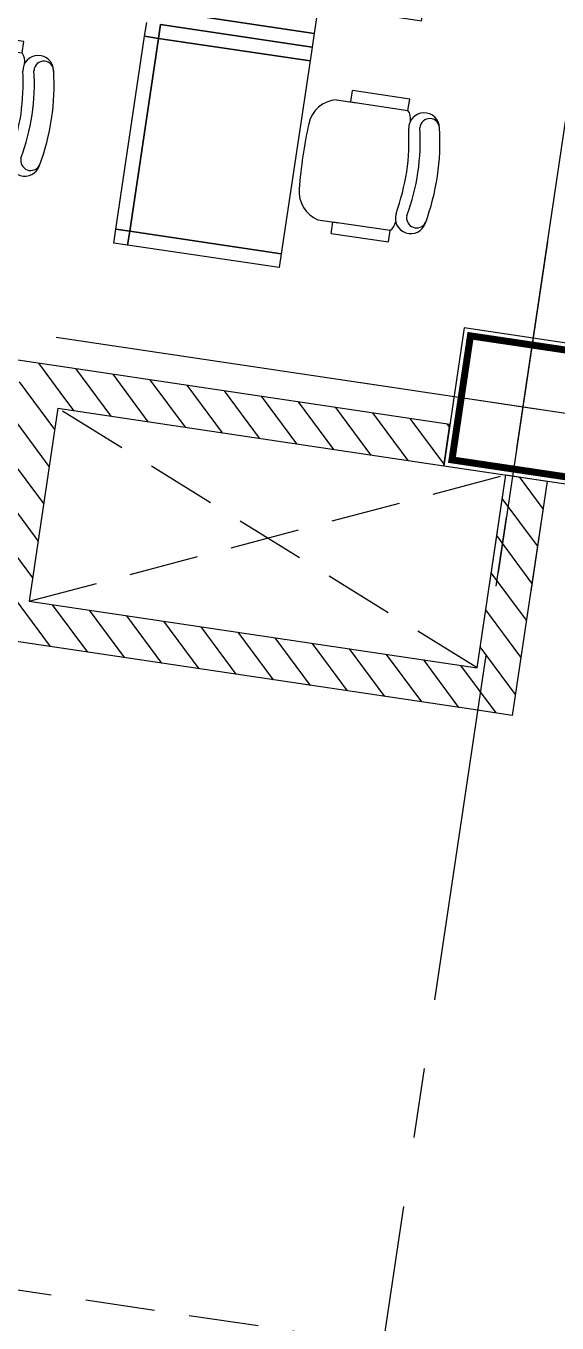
# Model space of a CAD drawing. Header units: millimetres. Extents: x 338 to 506, y 179 to 335.
# Drawn here: x 419.547 to 421.453, y 211.049 to 215.704 of the extents above; entities that cross this region are included whole.
import ezdxf

# ---------------------------------------------------------------- set-up
doc = ezdxf.new("R2010")
doc.units = ezdxf.units.MM
for name, pattern in [('CENTER', [2, 1.25, -0.25, 0.25, -0.25]), ('DASHED2', [0.375, 0.25, -0.125]), ('HIDDEN', [0.375, 0.25, -0.125])]:
    doc.linetypes.add(name, pattern=pattern)
for name, color, linetype in [('COLUMNAS', 252, 'Continuous'), ('CUBIERTA', 254, 'Continuous'), ('EJES-COLUMNAS', 3, 'CENTER'), ('EJES_DE_COLUMNA', 255, 'DASHED2'), ('MUROS', 32, 'Continuous'), ('PROYECCION', 160, 'HIDDEN'), ('PUPITRES', 8, 'Continuous')]:
    doc.layers.add(name, color=color, linetype=linetype)

# ---------------------------------------------------------------- blocks, each defined once
blk = doc.blocks.new('*X117')
at = {"color": 0}
for p, q in [((2928.0727, 1951.3755), (2928.3226, 1951.6253)), ((2928.0727, 1951.5102), (2928.1879, 1951.6253)), ((2928.3073, 1951.4753), (2928.4573, 1951.6253)), ((2928.442, 1951.4753), (2928.592, 1951.6253)), ((2928.5767, 1951.4753), (2928.7267, 1951.6253)), ((2928.7114, 1951.4753), (2928.8614, 1951.6253)), ((2928.8461, 1951.4753), (2928.9961, 1951.6253)), ((2928.9808, 1951.4753), (2929.0727, 1951.5672)), ((2928.9227, 1951.4172), (2928.9808, 1951.4753)), ((2928.0727, 1951.2408), (2928.2227, 1951.3908)), ((2928.9227, 1951.2825), (2929.0727, 1951.4325)), ((2928.9227, 1951.1478), (2929.0727, 1951.2978)), ((2928.0727, 1951.1061), (2928.2227, 1951.2561)), ((2928.9227, 1951.0131), (2929.0727, 1951.1631)), ((2928.0727, 1950.9713), (2928.2227, 1951.1213)), ((2928.9227, 1950.8784), (2929.0727, 1951.0284)), ((2928.0727, 1950.8366), (2928.2227, 1950.9866)), ((2928.9227, 1950.7437), (2929.0727, 1950.8937)), ((2928.0727, 1950.7019), (2928.2227, 1950.8519)), ((2928.9227, 1950.609), (2929.0727, 1950.759)), ((2928.0727, 1950.5672), (2928.2227, 1950.7172)), ((2928.9227, 1950.4743), (2929.0727, 1950.6243)), ((2928.0727, 1950.4325), (2928.2227, 1950.5825)), ((2928.9227, 1950.3396), (2929.0727, 1950.4896)), ((2928.0727, 1950.2978), (2928.2227, 1950.4478)), ((2928.9227, 1950.2049), (2929.0727, 1950.3549)), ((2928.0727, 1950.1631), (2928.2227, 1950.3131)), ((2928.0727, 1950.0284), (2928.2227, 1950.1784)), ((2928.9278, 1950.0753), (2929.0727, 1950.2202)), ((2929.0625, 1950.0753), (2929.0727, 1950.0855)), ((2928.0727, 1949.8937), (2928.2227, 1950.0437)), ((2928.0727, 1949.759), (2928.2227, 1949.909)), ((2928.1487, 1949.7003), (2928.2987, 1949.8503)), ((2928.2834, 1949.7003), (2928.4334, 1949.8503)), ((2928.4181, 1949.7003), (2928.5681, 1949.8503)), ((2928.5528, 1949.7003), (2928.7028, 1949.8503)), ((2928.6875, 1949.7003), (2928.8375, 1949.8503)), ((2928.8222, 1949.7003), (2928.9227, 1949.8008))]:
    blk.add_line(p, q, dxfattribs=at)
blk = doc.blocks.new('LATERAL_IZQUIERDA')
at = {"layer": 'MUROS'}
for points in [[(2928.9227, 1951.4753), (2928.9227, 1950.0753), (2929.0727, 1950.0753), (2929.0727, 1954.6553), (2928.9227, 1954.6553), (2928.9227, 1951.6253)], [(2928.9227, 1949.7003), (2928.0727, 1949.7003), (2928.0727, 1949.8503), (2928.0727, 1949.8503), (2928.0727, 1951.4753), (2928.0727, 1951.4753), (2928.0727, 1951.6253), (2928.9227, 1951.6253)], [(2928.9227, 1951.4753), (2928.2227, 1951.4757), (2928.2227, 1949.8503), (2928.9227, 1949.8503)], [(2928.5227, 1949.8503), (2928.9227, 1949.8503), (2928.9227, 1949.7003), (2928.5227, 1949.7003)]]:
    blk.add_lwpolyline(points, dxfattribs=at)
at = {"layer": 'PROYECCION'}
for points in [[(2928.2227, 1949.8503), (2928.9227, 1951.4753)], [(2928.2227, 1951.4753), (2928.9227, 1949.8503)]]:
    blk.add_lwpolyline(points, dxfattribs=at)
at = {"layer": 'MUROS', "linetype": 'Continuous'}
blk.add_blockref('*X117', (0, 0), dxfattribs=at)
blk = doc.blocks.new('SILLA-AULA')
at = {"layer": 'PUPITRES'}
for p, q in [((-0.3089, 0.1635), (-0.3089, 0.0888)), ((0.1271, 0.1618), (0.1271, 0.0881)), ((-0.3498, 0.1091), (-0.3498, -0.0987)), ((-0.3498, 0.1091), (-0.3089, 0.1091)), ((-0.3089, -0.0987), (-0.3089, 0.1091)), ((0.1269, 0.1096), (0.168, 0.1096)), ((0.1271, 0.1088), (0.1271, -0.0982)), ((0.168, -0.0982), (0.168, 0.1096)), ((-0.3498, -0.0987), (-0.3089, -0.0987)), ((0.1271, -0.0982), (0.168, -0.0982))]:
    blk.add_line(p, q, dxfattribs=at)
for centre, radius, start, end in [((-0.2016, 0.1365), 0.1106, 94.0766, 165.8334), ((-0.0911, -1.4149), 1.6658, 85.9234, 94.0766), ((0.0195, 0.1365), 0.1106, 13.2566, 85.9234), ((-0.2542, -0.1649), 0.0553, 80.2478, 260.1012), ((-0.2715, -0.0584), 0.0549, 227.1618, 267.5717), ((-0.0727, 0.7859), 0.9127, 259.1286, 268.8433), ((-0.1095, 0.7859), 0.9127, 271.1567, 280.8714), ((0.072, -0.1649), 0.0553, 279.8988, 99.7522), ((0.0898, -0.0579), 0.0549, 270.7226, 312.8382), ((-0.2498, -0.1856), 0.0362, 85.0872, 250.3213), ((-0.0876, 0.6001), 0.7663, 258.0112, 281.9888), ((0.0746, -0.1846), 0.0352, 274.9128, 94.9128), ((-0.0911, 0.5988), 0.8362, 258.0899, 281.9101)]:
    blk.add_arc(centre, radius, start, end, dxfattribs=at)
blk = doc.blocks.new('*U152')
at = {"layer": 'PUPITRES'}
for p, q in [((-3.3, -0.19972), (-3.3, -0.14972)), ((-3.3, -0.14972), (-3.25, -0.14972)), ((-3.25, -0.14972), (-3.25, -0.19972)), ((-3.25, -0.19972), (-3.25, -0.14972)), ((-3.25, -0.14972), (-2.55, -0.14972)), ((-2.55, -0.14972), (-2.55, -0.19972)), ((-2.55, -0.19972), (-2.55, -0.14972)), ((-2.55, -0.14972), (-2.5, -0.14972)), ((-3.3, -0.74972), (-3.3, -0.19972)), ((-3.3, -0.19972), (-3.25, -0.19972)), ((-3.25, -0.19972), (-3.3, -0.19972)), ((-3.25, -0.19972), (-3.25, -0.74972)), ((-2.55, -0.19972), (-3.25, -0.19972)), ((-3.25, -0.74972), (-3.25, -0.19972)), ((-3.25, -0.19972), (-2.55, -0.19972)), ((-2.55, -0.74972), (-2.55, -0.19972)), ((-2.55, -0.19972), (-2.5, -0.19972)), ((-2.5, -0.19972), (-2.55, -0.19972)), ((-2.55, -0.19972), (-2.55, -0.74972)), ((-2.5, -0.74972), (-2.5, -0.19972)), ((-2.5, -0.74972), (-2.5, -0.19972)), ((-2.5, -0.74972), (-2.5, -0.19972)), ((-2.5, -0.19972), (-2.5, -0.74972)), ((-2.45, -0.19972), (-2.45, -0.74972)), ((-2.45, -0.74972), (-2.45, -0.19972)), ((-3.25, -0.74972), (-3.3, -0.74972)), ((-2.55, -0.74972), (-3.25, -0.74972)), ((-2.5, -0.74972), (-2.55, -0.74972)), ((-2.45, -0.74972), (-2.5, -0.74972)), ((-1.75, -0.74972), (-2.45, -0.74972))]:
    blk.add_line(p, q, dxfattribs=at)
at = {"layer": 'MUROS'}
for p in [(-2.80086, -1.02539), (-1.99861, -1.02539)]:
    blk.add_blockref('SILLA-AULA', p, dxfattribs=at)
blk = doc.blocks.new('*U153')
at = {"layer": 'MUROS', "color": 0, "linetype": 'ByBlock'}
for p in [(0, -2.8), (0, -4.2)]:
    blk.add_blockref('*U152', p, dxfattribs=at)
blk = doc.blocks.new('*U154')
at = {"layer": 'MUROS'}
blk.add_blockref('*U153', (3.31529, 5.63845), dxfattribs=at)
blk = doc.blocks.new('EJES_ESTRUCTURALES')
at = {"layer": 'EJES_DE_COLUMNA', "color": 9, "linetype": 'CENTER'}
for p, q in [((667.62768, 131.2663), (667.62768, 199.7363)), ((661.47768, 164.82297), (759.37077, 164.82297))]:
    blk.add_line(p, q, dxfattribs=at)
blk = doc.blocks.new('COLUMNAS')
at = {"layer": 'COLUMNAS', "color": 6}
blk.add_lwpolyline([(-610.4048, 188.906), (-610.9048, 188.906), (-610.9048, 188.406), (-610.4048, 188.406), (-610.4048, 188.906)], dxfattribs=at)
at = {"layer": 'COLUMNAS', "color": 6, "const_width": 0.025}
blk.add_lwpolyline([(-610.8798, 188.4301), (-610.4298, 188.4301), (-610.4298, 188.8801), (-610.8798, 188.8801)], close=True, dxfattribs=at)
at = {"layer": 'EJES-COLUMNAS'}
for p, q in [((-610.6548, 188.0438), (-610.6548, 189.2438)), ((-610.6548, 188.0438), (-610.6548, 189.2438)), ((-610.0548, 188.656), (-611.2548, 188.656))]:
    blk.add_line(p, q, dxfattribs=at)
blk = doc.blocks.new('A$C7152A42C')
at = {"layer": 'MUROS', "linetype": 'HIDDEN'}
blk.add_lwpolyline([(33.00663, 74.36772), (33.00663, 69.68772)], dxfattribs=at)
at = {"color": 4}
blk.add_blockref('LATERAL_IZQUIERDA', (-2892.7659, -1880.28762), dxfattribs=at)
at = {"layer": 'CUBIERTA'}
blk.add_blockref('COLUMNAS', (647.06158, -119.11823), dxfattribs=at)
at = {"layer": 'EJES_DE_COLUMNA'}
blk.add_blockref('EJES_ESTRUCTURALES', (-631.22088, -95.28525), dxfattribs=at)
at = {"layer": 'MUROS'}
blk.add_blockref('*U154', (36.75745, 69.78772), dxfattribs=at)

msp = doc.modelspace()

# ---------------------------------------------------------------- block references
at = {"layer": 'MUROS', "color": 32, "rotation": 81.53046525965426}
msp.add_blockref('A$C7152A42C', (484.7482, 168.0844), dxfattribs=at)

doc.saveas('drawing.dxf')
